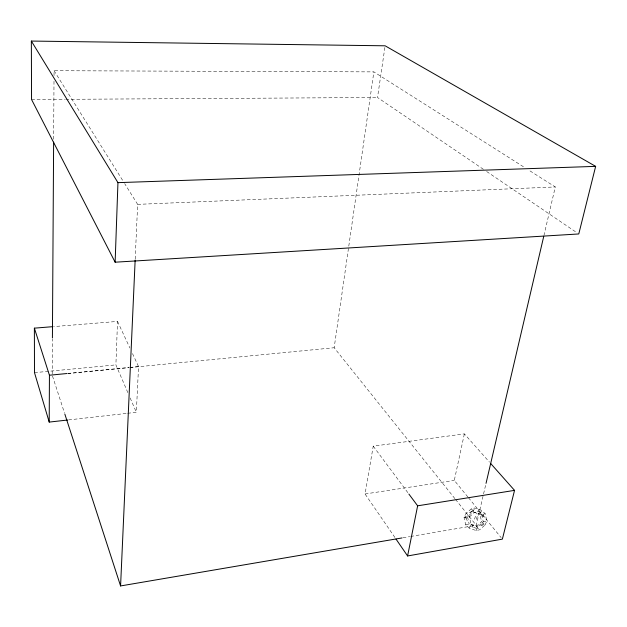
<?xml version="1.0" encoding="UTF-8"?>
<svg xmlns="http://www.w3.org/2000/svg" width="627" height="627" viewBox="0 0 627 627"><rect width="100%" height="100%" fill="white"/><g stroke="black" fill="none" stroke-linecap="round" stroke-linejoin="round"><path stroke-width="0.47" stroke-dasharray="3.13 2.35" d="M52.198 374.1L52.409 338.87M53.64 139.218L54.008 79.519M54.032 75.601L54.063 70.71L373.864 71.886L524.775 167.605M472.656 527.291L472.672 525.238M478.197 511.311L478.236 509.195M127.845 392.612L115.893 364.875L117.523 321.424L53.71 326.596M135.197 259.155L137.642 204.363L124.663 183.609M127.618 413.279L136.333 412.3L138.559 366.591L132.375 353.307M454.896 498.614L334.16 347.742L373.864 71.886M483.401 169.298L377.517 97.506L384.986 46.759M394.885 537.449L365.047 493.974L373.23 446.158L464.372 433.876L489.46 462.123M467.852 496.968L454.293 480.407L464.372 433.876M410.693 536.461L476.238 525.285L483.362 494.789M483.582 493.833L485.807 484.303M543.93 235.556L555.287 186.956L528.898 170.215M474.545 519.164L476.41 513.105M476.316 519.375L478.158 513.403M485.063 524.971L486.842 520.99L485.18 513.748L481.74 510.409L474.741 507.972L471.245 508.881L465.939 513.646L464.051 517.549L465.673 524.807L469.168 528.083L476.136 530.56L479.679 529.784L485.063 524.971L481.599 521.648L479.937 514.336L481.74 510.409M476.136 530.56L477.946 526.578L483.268 521.821L486.842 520.99M469.168 528.083L471.018 524.125L469.404 516.938L465.939 513.646M464.051 517.549L467.523 516.695L472.899 511.875L474.741 507.972M470.321 512.917L472.977 510.543M469.404 516.938L474.694 512.196L481.63 514.618L485.18 513.748M465.673 524.807L469.153 523.992L476.199 526.484L481.599 521.648M480.635 525.724L483.339 523.318M469.396 512.761L473.824 509.916M481.481 525.779L485.956 522.973M402.981 537.778L409.729 536.626M365.047 493.974L454.293 480.407M68.57 419.918L126.654 413.389M67.841 373.441L128.872 367.524M129.844 367.43L138.559 366.591M67.747 373.567L129.005 367.634M129.977 367.54L334.16 347.742M34.493 372.657L115.893 364.875M137.642 204.363L555.287 186.956M31.562 99.513L64.785 99.325M65.764 99.317L377.517 97.506M477.327 511.138L480.846 512.369L483.401 517.675M472.899 511.875L479.937 514.336M471.018 524.125L477.946 526.578M473.565 527.331L477.045 528.569M486.638 171.492L577.161 232.868M476.199 526.484L479.679 529.784M471.245 508.881L474.694 512.196M468.471 497.72L501.145 537.621M455.5 499.382L476.238 525.285M373.23 446.158L408.287 493.261M54.063 70.71L124.146 182.778M464.999 515.59L467.546 520.849M117.523 321.424L129.899 347.993M130.157 397.98L136.333 412.3M52.488 376.004L64.542 413.162M483.401 514.187L484.224 517.792M481.63 514.618L483.268 521.821M467.523 516.695L469.153 523.992M465.783 517.126L466.598 520.755"/><path stroke-width="0.94" d="M67.598 420.027L49.212 422.089L49.431 375.228L34.375 328.156L52.746 326.675M52.417 337.89L53.624 142.157M115.133 262.196L117.947 182.645L31.35 41.061L385.127 45.802L595.65 166.367L578.776 233.957L115.133 262.196L31.562 99.513L31.35 41.061M402.017 537.942L120.58 585.939L135.15 260.134M490.745 463.572L514.54 490.369L502.376 539.126L407.597 555.961L417.637 505.817L408.875 494.045M486.035 483.354L543.711 236.512M417.637 505.817L514.54 490.369M49.431 375.228L66.87 373.535M117.947 182.645L595.65 166.367M395.99 539.055L407.597 555.961M64.84 414.094L120.58 585.939M49.212 422.089L34.493 372.657L34.375 328.156"/></g></svg>
